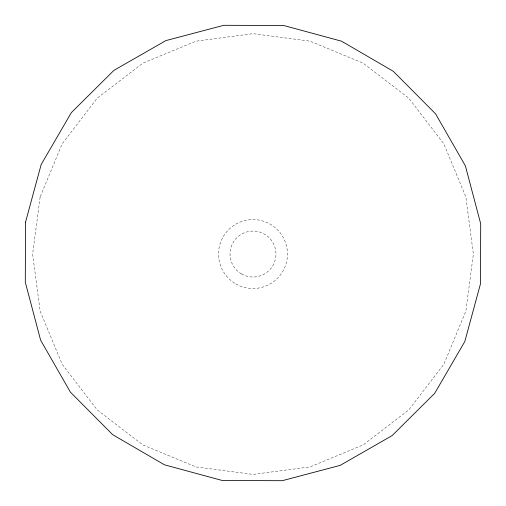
<?xml version="1.0" encoding="UTF-8"?>
<svg xmlns="http://www.w3.org/2000/svg" width="506" height="506" viewBox="0 0 506 506"><rect width="100%" height="100%" fill="white"/><g stroke="black" fill="none" stroke-linecap="round" stroke-linejoin="round"><path stroke-width="0.38" stroke-dasharray="2.53 1.9" d="M40.132 197.005L32.624 254.044L40.132 311.082L62.149 364.231L97.171 409.873L142.812 444.9L195.961 466.911L253 474.426L310.039 466.911L363.188 444.9L408.829 409.873L443.851 364.231L465.868 311.082L473.376 254.044L465.868 197.005L443.851 143.856L408.829 98.215L363.188 63.193L310.039 41.176L253 33.668L195.961 41.176L142.812 63.193L97.171 98.215L62.149 143.856L40.132 197.005M235.764 283.891A34.465 34.465 0 0 0 287.465 254.044A34.465 34.465 0 0 0 235.764 224.196A34.465 34.465 0 0 0 235.764 283.891M241.514 273.942A22.979 22.979 0 0 0 275.979 254.044A22.979 22.979 0 0 0 241.514 234.145A22.979 22.979 0 0 0 241.514 273.942"/><path stroke-width="0.76" d="M25.496 222.292L25.3 282.221L40.619 340.158L70.416 392.156L112.655 434.673L164.456 464.805L222.292 480.504L282.221 480.7L340.158 465.381L392.156 435.584L434.673 393.345L464.805 341.544L480.504 283.708L480.7 223.778L465.381 165.841L435.584 113.844L393.345 71.327L341.544 41.195L283.708 25.496L223.778 25.3L165.841 40.619L113.844 70.416L71.327 112.655L41.195 164.456L25.496 222.292"/></g></svg>
